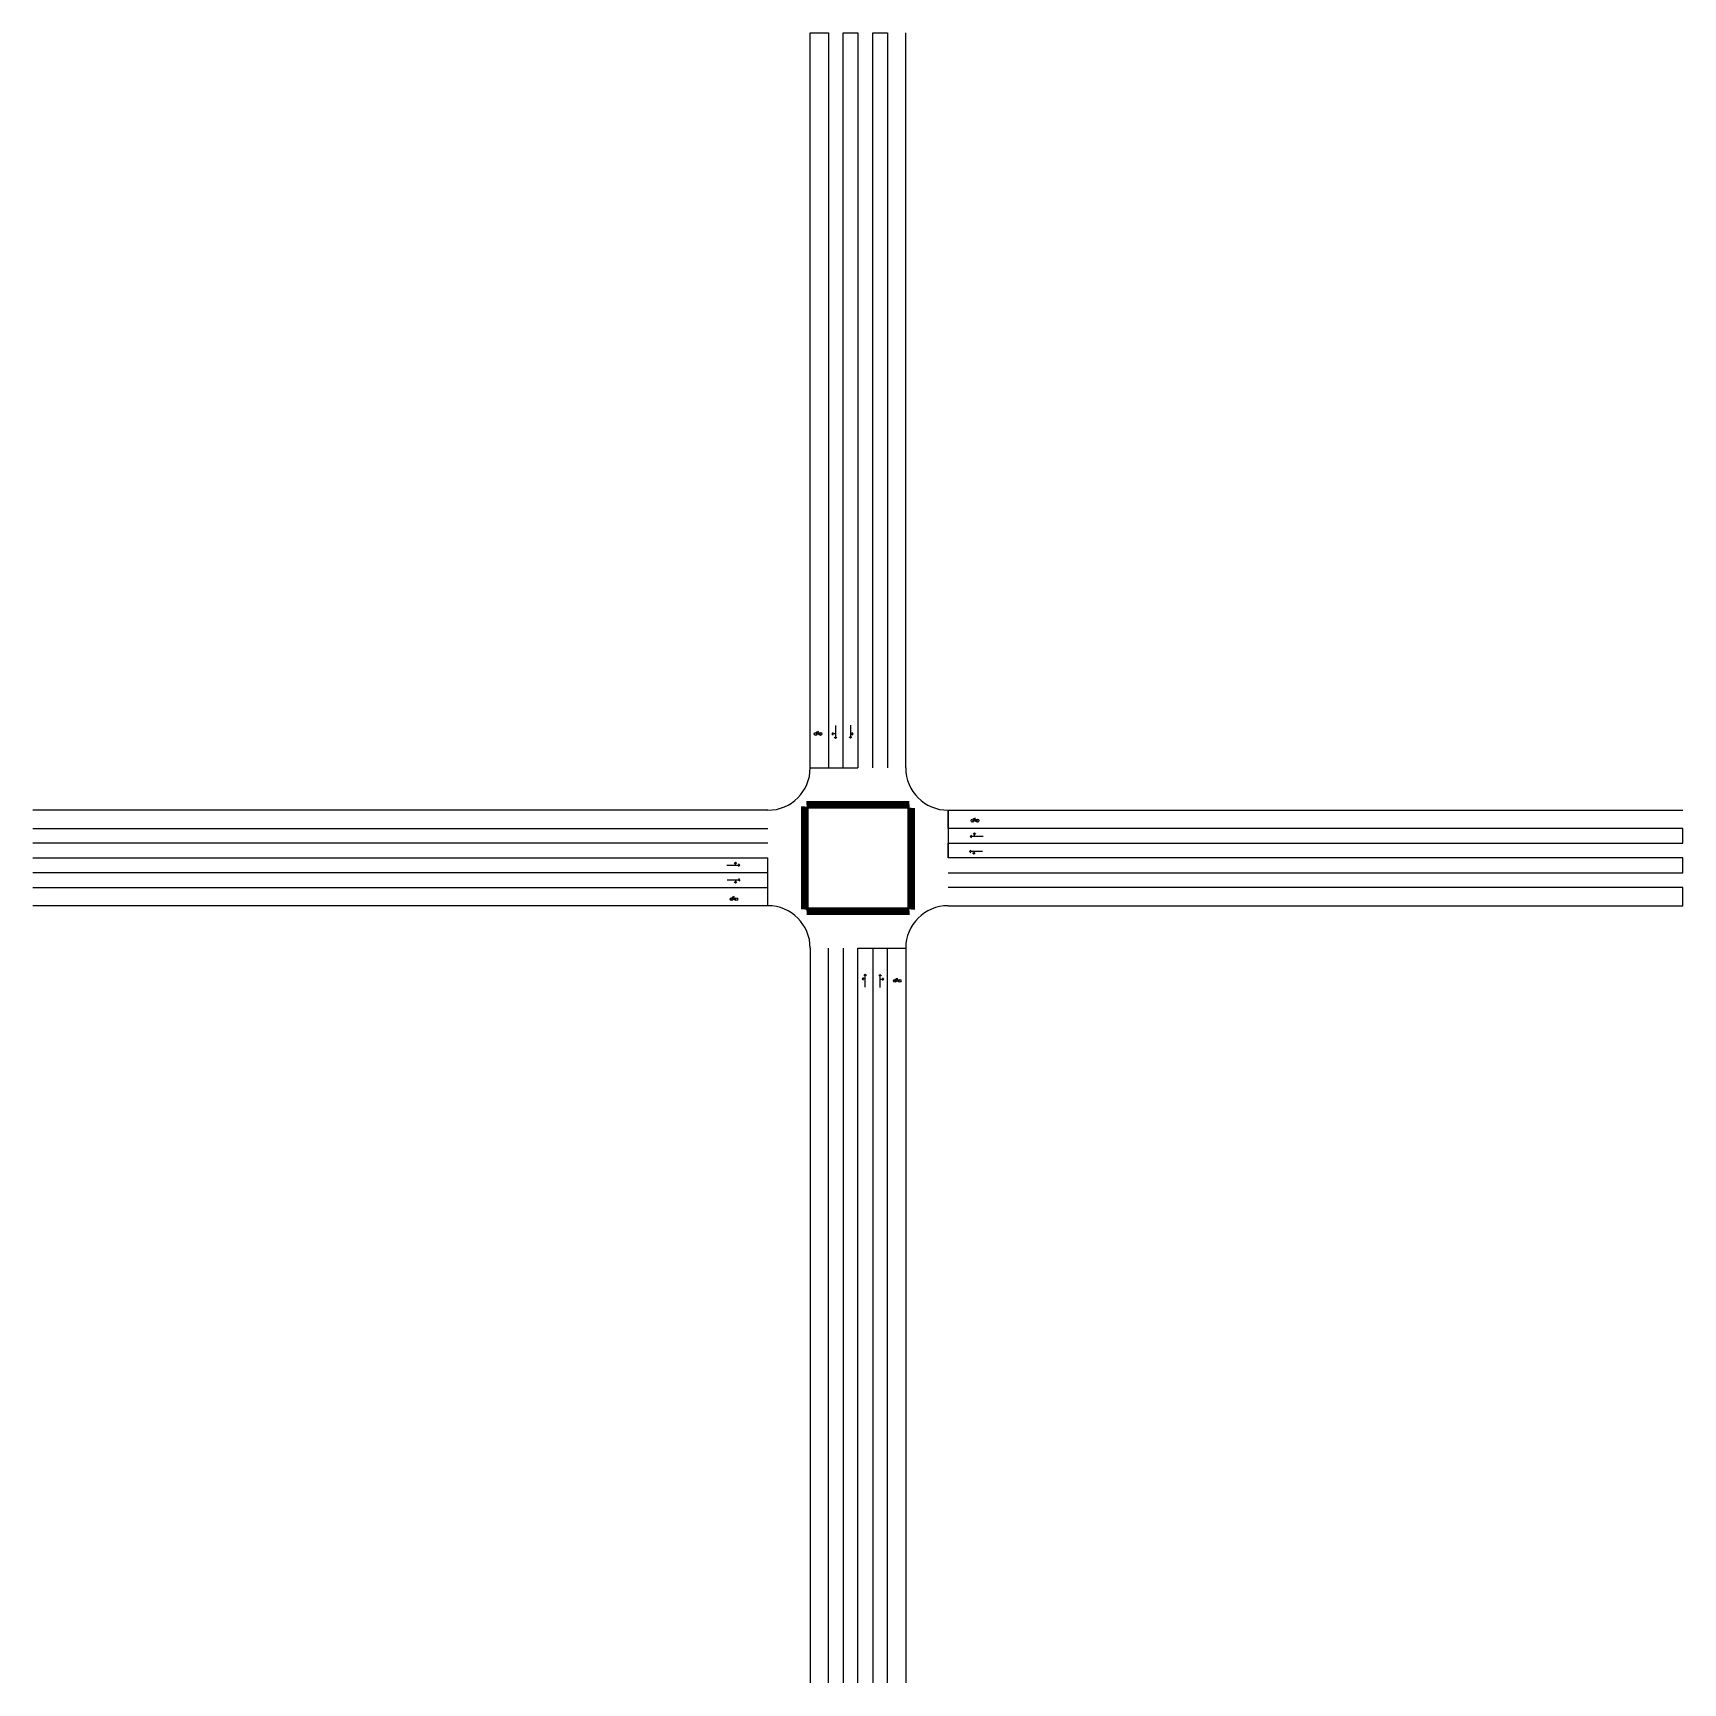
# Model space of a CAD drawing. Header units: millimetres. Extents: x 3152 to 6654, y 1693 to 3778.
# Drawn here: x 3151.9 to 3600.9, y 1693.4 to 2142.4 of the extents above.
import ezdxf

# ---------------------------------------------------------------- set-up
doc = ezdxf.new("R2010")
doc.units = ezdxf.units.MM

msp = doc.modelspace()

# ---------------------------------------------------------------- linework, layer by layer
for p, q in [((3363.38, 1942.43), (3363.38, 2142.43)), ((3363.38, 2142.43), (3368.38, 2142.43)), ((3368.38, 2142.43), (3368.38, 1942.43)), ((3372.38, 1942.43), (3372.38, 2142.43)), ((3372.38, 2142.43), (3376.38, 2142.43)), ((3376.38, 2142.43), (3376.38, 1942.43)), ((3380.38, 1942.43), (3380.38, 2142.43)), ((3380.38, 2142.43), (3384.38, 2142.43)), ((3384.38, 2142.43), (3384.38, 1942.43)), ((3389.38, 1942.43), (3389.38, 2142.43)), ((3370.24, 1954), (3370.24, 1950.48)), ((3370.24, 1954), (3370.24, 1951.7)), ((3374.32, 1954.03), (3374.32, 1950.53)), ((3374.32, 1954.03), (3374.32, 1951.71)), ((3364.87, 1951.7), (3365.27, 1952.3)), ((3364.87, 1951.7), (3366.17, 1951.7)), ((3365.27, 1952.3), (3365.71, 1952.47)), ((3365.27, 1952.3), (3366.17, 1951.7)), ((3369.28, 1951.7), (3369.63, 1952.05)), ((3370.24, 1951.7), (3369.28, 1951.7)), ((3369.28, 1951.7), (3369.63, 1951.35)), ((3370.24, 1950.48), (3369.88, 1950.84)), ((3370.24, 1950.48), (3370.59, 1950.84)), ((3374.32, 1950.53), (3373.96, 1950.88)), ((3374.32, 1951.71), (3375.06, 1951.71)), ((3374.32, 1950.53), (3374.67, 1950.88)), ((3375.06, 1951.71), (3374.71, 1952.07)), ((3375.06, 1951.71), (3374.71, 1951.36)), ((3363.38, 1942.43), (3376.38, 1942.43)), ((3351.88, 1930.93), (3151.88, 1930.93)), ((3400.88, 1930.93), (3400.88, 1917.93)), ((3400.88, 1925.93), (3400.88, 1930.93)), ((3400.88, 1930.93), (3600.88, 1930.93)), ((3407.56, 1928.09), (3407.96, 1928.69)), ((3407.56, 1928.09), (3408.86, 1928.09)), ((3407.96, 1928.69), (3408.4, 1928.86)), ((3407.96, 1928.69), (3408.86, 1928.09)), ((3151.88, 1925.93), (3351.88, 1925.93)), ((3351.88, 1921.93), (3151.88, 1921.93)), ((3600.88, 1925.93), (3400.88, 1925.93)), ((3400.88, 1917.93), (3400.88, 1921.93)), ((3400.88, 1921.93), (3600.88, 1921.93)), ((3406.88, 1923.82), (3407.24, 1924.17)), ((3410.4, 1923.82), (3406.88, 1923.82)), ((3406.88, 1923.82), (3407.24, 1923.46)), ((3408.1, 1924.77), (3407.75, 1924.42)), ((3408.1, 1923.82), (3408.1, 1924.77)), ((3408.1, 1924.77), (3408.45, 1924.42)), ((3410.4, 1923.82), (3408.1, 1923.82)), ((3600.88, 1921.93), (3600.88, 1925.93)), ((3151.88, 1917.93), (3351.88, 1917.93)), ((3351.88, 1904.93), (3351.88, 1917.93)), ((3600.88, 1917.93), (3400.88, 1917.93)), ((3406.75, 1919.73), (3407.11, 1920.08)), ((3410.25, 1919.73), (3406.75, 1919.73)), ((3406.75, 1919.73), (3407.11, 1919.37)), ((3407.93, 1918.98), (3407.58, 1919.33)), ((3410.25, 1919.73), (3407.93, 1919.73)), ((3407.93, 1919.73), (3407.93, 1918.98)), ((3407.93, 1918.98), (3408.29, 1919.33)), ((3600.88, 1913.93), (3600.88, 1917.93)), ((3351.88, 1913.93), (3151.88, 1913.93)), ((3340.7, 1916.01), (3344.2, 1916.01)), ((3340.7, 1916.01), (3343.02, 1916.01)), ((3343.02, 1916.76), (3342.66, 1916.4)), ((3343.02, 1916.01), (3343.02, 1916.76)), ((3343.02, 1916.76), (3343.37, 1916.4)), ((3344.2, 1916.01), (3343.85, 1916.36)), ((3344.2, 1916.01), (3343.85, 1915.65)), ((3400.88, 1913.93), (3600.88, 1913.93)), ((3151.88, 1909.93), (3351.88, 1909.93)), ((3340.75, 1912), (3344.26, 1912)), ((3340.75, 1912), (3343.05, 1912)), ((3343.05, 1911.05), (3342.69, 1911.4)), ((3343.05, 1912), (3343.05, 1911.05)), ((3343.05, 1911.05), (3343.4, 1911.4)), ((3344.26, 1912), (3343.91, 1912.36)), ((3344.26, 1912), (3343.91, 1911.65)), ((3600.88, 1909.93), (3400.88, 1909.93)), ((3600.88, 1904.93), (3600.88, 1909.93)), ((3351.88, 1904.93), (3151.88, 1904.93)), ((3341.96, 1906.73), (3342.36, 1907.33)), ((3341.96, 1906.73), (3343.26, 1906.73)), ((3342.36, 1907.33), (3342.8, 1907.51)), ((3342.36, 1907.33), (3343.26, 1906.73)), ((3400.88, 1904.93), (3600.88, 1904.93)), ((3363.38, 1893.43), (3363.38, 1693.43)), ((3368.38, 1693.43), (3368.38, 1893.43)), ((3372.38, 1893.43), (3372.38, 1693.43)), ((3376.38, 1693.43), (3376.38, 1893.43)), ((3376.38, 1893.43), (3389.38, 1893.43)), ((3380.38, 1893.43), (3380.38, 1693.43)), ((3384.38, 1693.43), (3384.38, 1893.43)), ((3389.38, 1893.43), (3389.38, 1693.43)), ((3378.31, 1886.28), (3377.96, 1885.92)), ((3378.31, 1882.78), (3378.31, 1886.28)), ((3378.31, 1886.28), (3378.67, 1885.92)), ((3382.45, 1886.18), (3382.09, 1885.84)), ((3382.4, 1882.67), (3382.45, 1886.18)), ((3382.45, 1886.18), (3382.79, 1885.83)), ((3377.56, 1885.09), (3377.92, 1885.45)), ((3378.31, 1885.09), (3377.56, 1885.09)), ((3377.56, 1885.09), (3377.92, 1884.74)), ((3378.31, 1882.78), (3378.31, 1885.09)), ((3382.4, 1882.67), (3382.43, 1884.97)), ((3382.43, 1884.97), (3383.39, 1884.96)), ((3383.39, 1884.96), (3383.03, 1884.61)), ((3383.39, 1884.96), (3383.04, 1885.31)), ((3386.4, 1884.5), (3386.8, 1885.1)), ((3386.4, 1884.5), (3387.7, 1884.5)), ((3386.8, 1885.1), (3387.24, 1885.27)), ((3386.8, 1885.1), (3387.7, 1884.5))]:
    msp.add_line(p, q)
at = {"lineweight": 211}
for p, q in [((3361.88, 1931.43), (3360.88, 1931.43)), ((3361.38, 1930.93), (3360.88, 1930.93)), ((3361.88, 1930.93), (3361.38, 1930.93)), ((3361.88, 1931.43), (3362.88, 1931.43)), ((3361.88, 1930.93), (3362.38, 1930.93)), ((3362.38, 1930.93), (3362.88, 1930.93)), ((3362.88, 1932.93), (3362.88, 1933.43)), ((3362.88, 1932.43), (3362.88, 1932.93)), ((3362.88, 1932.43), (3362.88, 1931.93)), ((3362.88, 1931.93), (3362.88, 1931.43)), ((3363.38, 1932.93), (3363.38, 1933.43)), ((3363.38, 1932.43), (3363.38, 1932.93)), ((3363.38, 1932.43), (3363.38, 1931.93)), ((3363.38, 1931.93), (3363.38, 1931.43)), ((3363.88, 1932.93), (3363.88, 1933.43)), ((3363.88, 1932.43), (3363.88, 1932.93)), ((3363.88, 1932.43), (3363.88, 1931.93)), ((3363.88, 1931.93), (3363.88, 1931.43)), ((3364.38, 1932.93), (3364.38, 1933.43)), ((3364.38, 1932.43), (3364.38, 1932.93)), ((3364.38, 1932.43), (3364.38, 1931.93)), ((3364.38, 1931.93), (3364.38, 1931.43)), ((3364.88, 1932.93), (3364.88, 1933.43)), ((3364.88, 1932.43), (3364.88, 1932.93)), ((3364.88, 1932.43), (3364.88, 1931.93)), ((3364.88, 1931.93), (3364.88, 1931.43)), ((3365.38, 1932.93), (3365.38, 1933.43)), ((3365.38, 1932.43), (3365.38, 1932.93)), ((3365.38, 1932.43), (3365.38, 1931.93)), ((3365.38, 1931.93), (3365.38, 1931.43)), ((3365.88, 1932.93), (3365.88, 1933.43)), ((3365.88, 1932.43), (3365.88, 1932.93)), ((3365.88, 1932.43), (3365.88, 1931.93)), ((3365.88, 1931.93), (3365.88, 1931.43)), ((3366.38, 1932.93), (3366.38, 1933.43)), ((3366.38, 1932.43), (3366.38, 1932.93)), ((3366.38, 1932.43), (3366.38, 1931.93)), ((3366.38, 1931.93), (3366.38, 1931.43)), ((3366.88, 1932.93), (3366.88, 1933.43)), ((3366.88, 1932.43), (3366.88, 1932.93)), ((3366.88, 1932.43), (3366.88, 1931.93)), ((3366.88, 1931.93), (3366.88, 1931.43)), ((3367.38, 1932.93), (3367.38, 1933.43)), ((3367.38, 1932.43), (3367.38, 1932.93)), ((3367.38, 1932.43), (3367.38, 1931.93)), ((3367.38, 1931.93), (3367.38, 1931.43)), ((3367.88, 1932.93), (3367.88, 1933.43)), ((3367.88, 1932.43), (3367.88, 1932.93)), ((3367.88, 1932.43), (3367.88, 1931.93)), ((3367.88, 1931.93), (3367.88, 1931.43)), ((3368.38, 1932.93), (3368.38, 1933.43)), ((3368.38, 1932.43), (3368.38, 1932.93)), ((3368.38, 1932.43), (3368.38, 1931.93)), ((3368.38, 1931.93), (3368.38, 1931.43)), ((3368.88, 1932.93), (3368.88, 1933.43)), ((3368.88, 1932.43), (3368.88, 1932.93)), ((3368.88, 1932.43), (3368.88, 1931.93)), ((3368.88, 1931.93), (3368.88, 1931.43)), ((3369.38, 1932.93), (3369.38, 1933.43)), ((3369.38, 1932.43), (3369.38, 1932.93)), ((3369.38, 1932.43), (3369.38, 1931.93)), ((3369.38, 1931.93), (3369.38, 1931.43)), ((3369.88, 1932.93), (3369.88, 1933.43)), ((3369.88, 1932.43), (3369.88, 1932.93)), ((3369.88, 1932.43), (3369.88, 1931.93)), ((3369.88, 1931.93), (3369.88, 1931.43)), ((3370.38, 1932.93), (3370.38, 1933.43)), ((3370.38, 1932.43), (3370.38, 1932.93)), ((3370.38, 1932.43), (3370.38, 1931.93)), ((3370.38, 1931.93), (3370.38, 1931.43)), ((3370.88, 1932.93), (3370.88, 1933.43)), ((3370.88, 1932.43), (3370.88, 1932.93)), ((3370.88, 1932.43), (3370.88, 1931.93)), ((3370.88, 1931.93), (3370.88, 1931.43)), ((3371.38, 1932.93), (3371.38, 1933.43)), ((3371.38, 1932.43), (3371.38, 1932.93)), ((3371.38, 1932.43), (3371.38, 1931.93)), ((3371.38, 1931.93), (3371.38, 1931.43)), ((3371.88, 1932.93), (3371.88, 1933.43)), ((3371.88, 1932.43), (3371.88, 1932.93)), ((3371.88, 1932.43), (3371.88, 1931.93)), ((3371.88, 1931.93), (3371.88, 1931.43)), ((3372.38, 1932.93), (3372.38, 1933.43)), ((3372.38, 1932.43), (3372.38, 1932.93)), ((3372.38, 1932.43), (3372.38, 1931.93)), ((3372.38, 1931.93), (3372.38, 1931.43)), ((3372.88, 1932.93), (3372.88, 1933.43)), ((3372.88, 1932.43), (3372.88, 1932.93)), ((3372.88, 1932.43), (3372.88, 1931.93)), ((3372.88, 1931.93), (3372.88, 1931.43)), ((3373.38, 1932.93), (3373.38, 1933.43)), ((3373.38, 1932.43), (3373.38, 1932.93)), ((3373.38, 1932.43), (3373.38, 1931.93)), ((3373.38, 1931.93), (3373.38, 1931.43)), ((3373.88, 1932.93), (3373.88, 1933.43)), ((3373.88, 1932.43), (3373.88, 1932.93)), ((3373.88, 1932.43), (3373.88, 1931.93)), ((3373.88, 1931.93), (3373.88, 1931.43)), ((3374.38, 1932.93), (3374.38, 1933.43)), ((3374.38, 1932.43), (3374.38, 1932.93)), ((3374.38, 1932.43), (3374.38, 1931.93)), ((3374.38, 1931.93), (3374.38, 1931.43)), ((3374.88, 1932.93), (3374.88, 1933.43)), ((3374.88, 1932.43), (3374.88, 1932.93)), ((3374.88, 1932.43), (3374.88, 1931.93)), ((3374.88, 1931.93), (3374.88, 1931.43)), ((3375.38, 1932.93), (3375.38, 1933.43)), ((3375.38, 1932.43), (3375.38, 1932.93)), ((3375.38, 1932.43), (3375.38, 1931.93)), ((3375.38, 1931.93), (3375.38, 1931.43)), ((3375.88, 1932.93), (3375.88, 1933.43)), ((3375.88, 1932.43), (3375.88, 1932.93)), ((3375.88, 1932.43), (3375.88, 1931.93)), ((3375.88, 1931.93), (3375.88, 1931.43)), ((3376.38, 1932.93), (3376.38, 1933.43)), ((3376.38, 1932.43), (3376.38, 1932.93)), ((3376.38, 1932.43), (3376.38, 1931.93)), ((3376.38, 1931.93), (3376.38, 1931.43)), ((3376.88, 1932.93), (3376.88, 1933.43)), ((3376.88, 1932.43), (3376.88, 1932.93)), ((3376.88, 1932.43), (3376.88, 1931.93)), ((3376.88, 1931.93), (3376.88, 1931.43)), ((3377.38, 1932.93), (3377.38, 1933.43)), ((3377.38, 1932.43), (3377.38, 1932.93)), ((3377.38, 1932.43), (3377.38, 1931.93)), ((3377.38, 1931.93), (3377.38, 1931.43)), ((3377.88, 1932.93), (3377.88, 1933.43)), ((3377.88, 1932.43), (3377.88, 1932.93)), ((3377.88, 1932.43), (3377.88, 1931.93)), ((3377.88, 1931.93), (3377.88, 1931.43)), ((3378.38, 1932.93), (3378.38, 1933.43)), ((3378.38, 1932.43), (3378.38, 1932.93)), ((3378.38, 1932.43), (3378.38, 1931.93)), ((3378.38, 1931.93), (3378.38, 1931.43)), ((3378.88, 1932.93), (3378.88, 1933.43)), ((3378.88, 1932.43), (3378.88, 1932.93)), ((3378.88, 1932.43), (3378.88, 1931.93)), ((3378.88, 1931.93), (3378.88, 1931.43)), ((3379.38, 1932.93), (3379.38, 1933.43)), ((3379.38, 1932.43), (3379.38, 1932.93)), ((3379.38, 1932.43), (3379.38, 1931.93)), ((3379.38, 1931.93), (3379.38, 1931.43)), ((3379.88, 1932.93), (3379.88, 1933.43)), ((3379.88, 1932.43), (3379.88, 1932.93)), ((3379.88, 1932.43), (3379.88, 1931.93)), ((3379.88, 1931.93), (3379.88, 1931.43)), ((3380.38, 1932.93), (3380.38, 1933.43)), ((3380.38, 1932.43), (3380.38, 1932.93)), ((3380.38, 1932.43), (3380.38, 1931.93)), ((3380.38, 1931.93), (3380.38, 1931.43)), ((3380.88, 1932.93), (3380.88, 1933.43)), ((3380.88, 1932.43), (3380.88, 1932.93)), ((3380.88, 1932.43), (3380.88, 1931.93)), ((3380.88, 1931.93), (3380.88, 1931.43)), ((3381.38, 1932.43), (3381.38, 1933.43)), ((3381.38, 1932.43), (3381.38, 1931.43)), ((3381.88, 1932.93), (3381.88, 1933.43)), ((3381.88, 1932.43), (3381.88, 1932.93)), ((3381.88, 1932.43), (3381.88, 1931.93)), ((3381.88, 1931.93), (3381.88, 1931.43)), ((3382.38, 1932.93), (3382.38, 1933.43)), ((3382.38, 1932.43), (3382.38, 1932.93)), ((3382.38, 1932.43), (3382.38, 1931.93)), ((3382.38, 1931.93), (3382.38, 1931.43)), ((3382.88, 1932.93), (3382.88, 1933.43)), ((3382.88, 1932.43), (3382.88, 1932.93)), ((3382.88, 1932.43), (3382.88, 1931.93)), ((3382.88, 1931.93), (3382.88, 1931.43)), ((3383.38, 1932.93), (3383.38, 1933.43)), ((3383.38, 1932.43), (3383.38, 1932.93)), ((3383.38, 1932.43), (3383.38, 1931.93)), ((3383.38, 1931.93), (3383.38, 1931.43)), ((3383.88, 1932.93), (3383.88, 1933.43)), ((3383.88, 1932.43), (3383.88, 1932.93)), ((3383.88, 1932.43), (3383.88, 1931.93)), ((3383.88, 1931.93), (3383.88, 1931.43)), ((3384.38, 1932.93), (3384.38, 1933.43)), ((3384.38, 1932.43), (3384.38, 1932.93)), ((3384.38, 1932.43), (3384.38, 1931.93)), ((3384.38, 1931.93), (3384.38, 1931.43)), ((3384.88, 1932.93), (3384.88, 1933.43)), ((3384.88, 1932.43), (3384.88, 1932.93)), ((3384.88, 1932.43), (3384.88, 1931.93)), ((3384.88, 1931.93), (3384.88, 1931.43)), ((3385.38, 1932.93), (3385.38, 1933.43)), ((3385.38, 1932.43), (3385.38, 1932.93)), ((3385.38, 1932.43), (3385.38, 1931.93)), ((3385.38, 1931.93), (3385.38, 1931.43)), ((3385.88, 1932.93), (3385.88, 1933.43)), ((3385.88, 1932.43), (3385.88, 1932.93)), ((3385.88, 1932.43), (3385.88, 1931.93)), ((3385.88, 1931.93), (3385.88, 1931.43)), ((3386.38, 1932.93), (3386.38, 1933.43)), ((3386.38, 1932.43), (3386.38, 1932.93)), ((3386.38, 1932.43), (3386.38, 1931.93)), ((3386.38, 1931.93), (3386.38, 1931.43)), ((3386.88, 1932.93), (3386.88, 1933.43)), ((3386.88, 1932.43), (3386.88, 1932.93)), ((3386.88, 1932.43), (3386.88, 1931.93)), ((3386.88, 1931.93), (3386.88, 1931.43)), ((3387.38, 1932.93), (3387.38, 1933.43)), ((3387.38, 1932.43), (3387.38, 1932.93)), ((3387.38, 1932.43), (3387.38, 1931.93)), ((3387.38, 1931.93), (3387.38, 1931.43)), ((3387.88, 1932.93), (3387.88, 1933.43)), ((3387.88, 1932.43), (3387.88, 1932.93)), ((3387.88, 1932.43), (3387.88, 1931.93)), ((3387.88, 1931.93), (3387.88, 1931.43)), ((3388.38, 1932.93), (3388.38, 1933.43)), ((3388.38, 1932.43), (3388.38, 1932.93)), ((3388.38, 1932.43), (3388.38, 1931.93)), ((3388.38, 1931.93), (3388.38, 1931.43)), ((3388.88, 1932.93), (3388.88, 1933.43)), ((3388.88, 1932.43), (3388.88, 1932.93)), ((3388.88, 1932.43), (3388.88, 1931.93)), ((3388.88, 1931.93), (3388.88, 1931.43)), ((3389.38, 1932.93), (3389.38, 1933.43)), ((3389.38, 1932.43), (3389.38, 1932.93)), ((3389.38, 1932.43), (3389.38, 1931.93)), ((3389.38, 1931.93), (3389.38, 1931.43)), ((3389.88, 1932.93), (3389.88, 1933.43)), ((3389.88, 1932.43), (3389.88, 1932.93)), ((3389.88, 1932.43), (3389.88, 1931.93)), ((3389.88, 1931.93), (3389.88, 1931.43)), ((3390.38, 1931.03), (3389.88, 1931.03)), ((3390.88, 1931.03), (3390.38, 1931.03)), ((3390.88, 1931.03), (3391.38, 1931.03)), ((3391.38, 1931.03), (3391.88, 1931.03)), ((3361.38, 1930.43), (3360.88, 1930.43)), ((3361.38, 1929.93), (3360.88, 1929.93)), ((3361.38, 1929.43), (3360.88, 1929.43)), ((3361.38, 1928.93), (3360.88, 1928.93)), ((3361.38, 1928.43), (3360.88, 1928.43)), ((3361.38, 1927.93), (3360.88, 1927.93)), ((3361.38, 1927.43), (3360.88, 1927.43)), ((3361.38, 1926.93), (3360.88, 1926.93)), ((3361.38, 1926.43), (3360.88, 1926.43)), ((3361.88, 1930.43), (3361.38, 1930.43)), ((3361.88, 1929.93), (3361.38, 1929.93)), ((3361.88, 1929.43), (3361.38, 1929.43)), ((3361.88, 1928.93), (3361.38, 1928.93)), ((3361.88, 1928.43), (3361.38, 1928.43)), ((3361.88, 1927.93), (3361.38, 1927.93)), ((3361.88, 1927.43), (3361.38, 1927.43)), ((3361.88, 1926.93), (3361.38, 1926.93)), ((3361.88, 1926.43), (3361.38, 1926.43)), ((3361.88, 1930.43), (3362.38, 1930.43)), ((3361.88, 1929.93), (3362.38, 1929.93)), ((3361.88, 1929.43), (3362.38, 1929.43)), ((3361.88, 1928.93), (3362.38, 1928.93)), ((3361.88, 1928.43), (3362.38, 1928.43)), ((3361.88, 1927.93), (3362.38, 1927.93)), ((3361.88, 1927.43), (3362.38, 1927.43)), ((3361.88, 1926.93), (3362.38, 1926.93)), ((3361.88, 1926.43), (3362.38, 1926.43)), ((3362.38, 1930.43), (3362.88, 1930.43)), ((3362.38, 1929.93), (3362.88, 1929.93)), ((3362.38, 1929.43), (3362.88, 1929.43)), ((3362.38, 1928.93), (3362.88, 1928.93)), ((3362.38, 1928.43), (3362.88, 1928.43)), ((3362.38, 1927.93), (3362.88, 1927.93)), ((3362.38, 1927.43), (3362.88, 1927.43)), ((3362.38, 1926.93), (3362.88, 1926.93)), ((3362.38, 1926.43), (3362.88, 1926.43)), ((3390.38, 1930.43), (3389.88, 1930.43)), ((3390.38, 1929.93), (3389.88, 1929.93)), ((3390.38, 1929.43), (3389.88, 1929.43)), ((3390.38, 1928.93), (3389.88, 1928.93)), ((3390.38, 1928.43), (3389.88, 1928.43)), ((3390.38, 1927.93), (3389.88, 1927.93)), ((3390.38, 1927.43), (3389.88, 1927.43)), ((3390.38, 1926.93), (3389.88, 1926.93)), ((3390.38, 1926.43), (3389.88, 1926.43)), ((3390.88, 1930.43), (3390.38, 1930.43)), ((3390.88, 1929.93), (3390.38, 1929.93)), ((3390.88, 1929.43), (3390.38, 1929.43)), ((3390.88, 1928.93), (3390.38, 1928.93)), ((3390.88, 1928.43), (3390.38, 1928.43)), ((3390.88, 1927.93), (3390.38, 1927.93)), ((3390.88, 1927.43), (3390.38, 1927.43)), ((3390.88, 1926.93), (3390.38, 1926.93)), ((3390.88, 1926.43), (3390.38, 1926.43)), ((3390.88, 1930.43), (3391.38, 1930.43)), ((3390.88, 1929.93), (3391.38, 1929.93)), ((3390.88, 1929.43), (3391.38, 1929.43)), ((3390.88, 1928.93), (3391.38, 1928.93)), ((3390.88, 1928.43), (3391.38, 1928.43)), ((3390.88, 1927.93), (3391.38, 1927.93)), ((3390.88, 1927.43), (3391.38, 1927.43)), ((3390.88, 1926.93), (3391.38, 1926.93)), ((3390.88, 1926.43), (3391.38, 1926.43)), ((3391.38, 1930.43), (3391.88, 1930.43)), ((3391.38, 1929.93), (3391.88, 1929.93)), ((3391.38, 1929.43), (3391.88, 1929.43)), ((3391.38, 1928.93), (3391.88, 1928.93)), ((3391.38, 1928.43), (3391.88, 1928.43)), ((3391.38, 1927.93), (3391.88, 1927.93)), ((3391.38, 1927.43), (3391.88, 1927.43)), ((3391.38, 1926.93), (3391.88, 1926.93)), ((3391.38, 1926.43), (3391.88, 1926.43)), ((3361.38, 1925.93), (3360.88, 1925.93)), ((3361.38, 1925.43), (3360.88, 1925.43)), ((3361.38, 1924.93), (3360.88, 1924.93)), ((3361.38, 1924.43), (3360.88, 1924.43)), ((3361.38, 1923.93), (3360.88, 1923.93)), ((3361.38, 1923.43), (3360.88, 1923.43)), ((3361.38, 1922.93), (3360.88, 1922.93)), ((3361.38, 1922.43), (3360.88, 1922.43)), ((3361.38, 1921.93), (3360.88, 1921.93)), ((3361.88, 1925.93), (3361.38, 1925.93)), ((3361.88, 1925.43), (3361.38, 1925.43)), ((3361.88, 1924.93), (3361.38, 1924.93)), ((3361.88, 1924.43), (3361.38, 1924.43)), ((3361.88, 1923.93), (3361.38, 1923.93)), ((3361.88, 1923.43), (3361.38, 1923.43)), ((3361.88, 1922.93), (3361.38, 1922.93)), ((3361.88, 1922.43), (3361.38, 1922.43)), ((3361.88, 1921.93), (3361.38, 1921.93)), ((3361.88, 1925.93), (3362.38, 1925.93)), ((3361.88, 1925.43), (3362.38, 1925.43)), ((3361.88, 1924.93), (3362.38, 1924.93)), ((3361.88, 1924.43), (3362.38, 1924.43)), ((3361.88, 1923.93), (3362.38, 1923.93)), ((3361.88, 1923.43), (3362.38, 1923.43)), ((3361.88, 1922.93), (3362.38, 1922.93)), ((3361.88, 1922.43), (3362.38, 1922.43)), ((3361.88, 1921.93), (3362.38, 1921.93)), ((3362.38, 1925.93), (3362.88, 1925.93)), ((3362.38, 1925.43), (3362.88, 1925.43)), ((3362.38, 1924.93), (3362.88, 1924.93)), ((3362.38, 1924.43), (3362.88, 1924.43)), ((3362.38, 1923.93), (3362.88, 1923.93)), ((3362.38, 1923.43), (3362.88, 1923.43)), ((3362.38, 1922.93), (3362.88, 1922.93)), ((3362.38, 1922.43), (3362.88, 1922.43)), ((3362.38, 1921.93), (3362.88, 1921.93)), ((3390.38, 1925.93), (3389.88, 1925.93)), ((3390.38, 1925.43), (3389.88, 1925.43)), ((3390.38, 1924.93), (3389.88, 1924.93)), ((3390.38, 1924.43), (3389.88, 1924.43)), ((3390.38, 1923.93), (3389.88, 1923.93)), ((3390.38, 1923.43), (3389.88, 1923.43)), ((3390.38, 1922.93), (3389.88, 1922.93)), ((3390.38, 1922.43), (3389.88, 1922.43)), ((3390.88, 1921.93), (3389.88, 1921.93)), ((3390.88, 1925.93), (3390.38, 1925.93)), ((3390.88, 1925.43), (3390.38, 1925.43)), ((3390.88, 1924.93), (3390.38, 1924.93)), ((3390.88, 1924.43), (3390.38, 1924.43)), ((3390.88, 1923.93), (3390.38, 1923.93)), ((3390.88, 1923.43), (3390.38, 1923.43)), ((3390.88, 1922.93), (3390.38, 1922.93)), ((3390.88, 1922.43), (3390.38, 1922.43)), ((3390.88, 1925.93), (3391.38, 1925.93)), ((3390.88, 1925.43), (3391.38, 1925.43)), ((3390.88, 1924.93), (3391.38, 1924.93)), ((3390.88, 1924.43), (3391.38, 1924.43)), ((3390.88, 1923.93), (3391.38, 1923.93)), ((3390.88, 1923.43), (3391.38, 1923.43)), ((3390.88, 1922.93), (3391.38, 1922.93)), ((3390.88, 1922.43), (3391.38, 1922.43)), ((3390.88, 1921.93), (3391.88, 1921.93)), ((3391.38, 1925.93), (3391.88, 1925.93)), ((3391.38, 1925.43), (3391.88, 1925.43)), ((3391.38, 1924.93), (3391.88, 1924.93)), ((3391.38, 1924.43), (3391.88, 1924.43)), ((3391.38, 1923.93), (3391.88, 1923.93)), ((3391.38, 1923.43), (3391.88, 1923.43)), ((3391.38, 1922.93), (3391.88, 1922.93)), ((3391.38, 1922.43), (3391.88, 1922.43)), ((3361.38, 1921.43), (3360.88, 1921.43)), ((3361.38, 1920.93), (3360.88, 1920.93)), ((3361.38, 1920.43), (3360.88, 1920.43)), ((3361.38, 1919.93), (3360.88, 1919.93)), ((3361.38, 1919.43), (3360.88, 1919.43)), ((3361.38, 1918.93), (3360.88, 1918.93)), ((3361.38, 1918.43), (3360.88, 1918.43)), ((3361.38, 1917.93), (3360.88, 1917.93)), ((3361.38, 1917.43), (3360.88, 1917.43)), ((3361.88, 1921.43), (3361.38, 1921.43)), ((3361.88, 1920.93), (3361.38, 1920.93)), ((3361.88, 1920.43), (3361.38, 1920.43)), ((3361.88, 1919.93), (3361.38, 1919.93)), ((3361.88, 1919.43), (3361.38, 1919.43)), ((3361.88, 1918.93), (3361.38, 1918.93)), ((3361.88, 1918.43), (3361.38, 1918.43)), ((3361.88, 1917.93), (3361.38, 1917.93)), ((3361.88, 1917.43), (3361.38, 1917.43)), ((3361.88, 1921.43), (3362.38, 1921.43)), ((3361.88, 1920.93), (3362.38, 1920.93)), ((3361.88, 1920.43), (3362.38, 1920.43)), ((3361.88, 1919.93), (3362.38, 1919.93)), ((3361.88, 1919.43), (3362.38, 1919.43)), ((3361.88, 1918.93), (3362.38, 1918.93)), ((3361.88, 1918.43), (3362.38, 1918.43)), ((3361.88, 1917.93), (3362.38, 1917.93)), ((3361.88, 1917.43), (3362.38, 1917.43)), ((3362.38, 1921.43), (3362.88, 1921.43)), ((3362.38, 1920.93), (3362.88, 1920.93)), ((3362.38, 1920.43), (3362.88, 1920.43)), ((3362.38, 1919.93), (3362.88, 1919.93)), ((3362.38, 1919.43), (3362.88, 1919.43)), ((3362.38, 1918.93), (3362.88, 1918.93)), ((3362.38, 1918.43), (3362.88, 1918.43)), ((3362.38, 1917.93), (3362.88, 1917.93)), ((3362.38, 1917.43), (3362.88, 1917.43)), ((3390.38, 1921.43), (3389.88, 1921.43)), ((3390.38, 1920.93), (3389.88, 1920.93)), ((3390.38, 1920.43), (3389.88, 1920.43)), ((3390.38, 1919.93), (3389.88, 1919.93)), ((3390.38, 1919.43), (3389.88, 1919.43)), ((3390.38, 1918.93), (3389.88, 1918.93)), ((3390.38, 1918.43), (3389.88, 1918.43)), ((3390.38, 1917.93), (3389.88, 1917.93)), ((3390.38, 1917.43), (3389.88, 1917.43)), ((3390.88, 1921.43), (3390.38, 1921.43)), ((3390.88, 1920.93), (3390.38, 1920.93)), ((3390.88, 1920.43), (3390.38, 1920.43)), ((3390.88, 1919.93), (3390.38, 1919.93)), ((3390.88, 1919.43), (3390.38, 1919.43)), ((3390.88, 1918.93), (3390.38, 1918.93)), ((3390.88, 1918.43), (3390.38, 1918.43)), ((3390.88, 1917.93), (3390.38, 1917.93)), ((3390.88, 1917.43), (3390.38, 1917.43)), ((3390.88, 1921.43), (3391.38, 1921.43)), ((3390.88, 1920.93), (3391.38, 1920.93)), ((3390.88, 1920.43), (3391.38, 1920.43)), ((3390.88, 1919.93), (3391.38, 1919.93)), ((3390.88, 1919.43), (3391.38, 1919.43)), ((3390.88, 1918.93), (3391.38, 1918.93)), ((3390.88, 1918.43), (3391.38, 1918.43)), ((3390.88, 1917.93), (3391.38, 1917.93)), ((3390.88, 1917.43), (3391.38, 1917.43)), ((3391.38, 1921.43), (3391.88, 1921.43)), ((3391.38, 1920.93), (3391.88, 1920.93)), ((3391.38, 1920.43), (3391.88, 1920.43)), ((3391.38, 1919.93), (3391.88, 1919.93)), ((3391.38, 1919.43), (3391.88, 1919.43)), ((3391.38, 1918.93), (3391.88, 1918.93)), ((3391.38, 1918.43), (3391.88, 1918.43)), ((3391.38, 1917.93), (3391.88, 1917.93)), ((3391.38, 1917.43), (3391.88, 1917.43)), ((3361.38, 1916.93), (3360.88, 1916.93)), ((3361.38, 1916.43), (3360.88, 1916.43)), ((3361.38, 1915.93), (3360.88, 1915.93)), ((3361.38, 1915.43), (3360.88, 1915.43)), ((3361.38, 1914.93), (3360.88, 1914.93)), ((3361.38, 1914.43), (3360.88, 1914.43)), ((3361.38, 1913.93), (3360.88, 1913.93)), ((3361.38, 1913.43), (3360.88, 1913.43)), ((3361.38, 1912.93), (3360.88, 1912.93)), ((3361.88, 1916.93), (3361.38, 1916.93)), ((3361.88, 1916.43), (3361.38, 1916.43)), ((3361.88, 1915.93), (3361.38, 1915.93)), ((3361.88, 1915.43), (3361.38, 1915.43)), ((3361.88, 1914.93), (3361.38, 1914.93)), ((3361.88, 1914.43), (3361.38, 1914.43)), ((3361.88, 1913.93), (3361.38, 1913.93)), ((3361.88, 1913.43), (3361.38, 1913.43)), ((3361.88, 1912.93), (3361.38, 1912.93)), ((3361.88, 1916.93), (3362.38, 1916.93)), ((3361.88, 1916.43), (3362.38, 1916.43)), ((3361.88, 1915.93), (3362.38, 1915.93)), ((3361.88, 1915.43), (3362.38, 1915.43)), ((3361.88, 1914.93), (3362.38, 1914.93)), ((3361.88, 1914.43), (3362.38, 1914.43)), ((3361.88, 1913.93), (3362.38, 1913.93)), ((3361.88, 1913.43), (3362.38, 1913.43)), ((3361.88, 1912.93), (3362.38, 1912.93)), ((3362.38, 1916.93), (3362.88, 1916.93)), ((3362.38, 1916.43), (3362.88, 1916.43)), ((3362.38, 1915.93), (3362.88, 1915.93)), ((3362.38, 1915.43), (3362.88, 1915.43)), ((3362.38, 1914.93), (3362.88, 1914.93)), ((3362.38, 1914.43), (3362.88, 1914.43)), ((3362.38, 1913.93), (3362.88, 1913.93)), ((3362.38, 1913.43), (3362.88, 1913.43)), ((3362.38, 1912.93), (3362.88, 1912.93)), ((3390.38, 1916.93), (3389.88, 1916.93)), ((3390.38, 1916.43), (3389.88, 1916.43)), ((3390.38, 1915.93), (3389.88, 1915.93)), ((3390.38, 1915.43), (3389.88, 1915.43)), ((3390.38, 1914.93), (3389.88, 1914.93)), ((3390.38, 1914.43), (3389.88, 1914.43)), ((3390.38, 1913.93), (3389.88, 1913.93)), ((3390.38, 1913.43), (3389.88, 1913.43)), ((3390.38, 1912.93), (3389.88, 1912.93)), ((3390.88, 1916.93), (3390.38, 1916.93)), ((3390.88, 1916.43), (3390.38, 1916.43)), ((3390.88, 1915.93), (3390.38, 1915.93)), ((3390.88, 1915.43), (3390.38, 1915.43)), ((3390.88, 1914.93), (3390.38, 1914.93)), ((3390.88, 1914.43), (3390.38, 1914.43)), ((3390.88, 1913.93), (3390.38, 1913.93)), ((3390.88, 1913.43), (3390.38, 1913.43)), ((3390.88, 1912.93), (3390.38, 1912.93)), ((3390.88, 1916.93), (3391.38, 1916.93)), ((3390.88, 1916.43), (3391.38, 1916.43)), ((3390.88, 1915.93), (3391.38, 1915.93)), ((3390.88, 1915.43), (3391.38, 1915.43)), ((3390.88, 1914.93), (3391.38, 1914.93)), ((3390.88, 1914.43), (3391.38, 1914.43)), ((3390.88, 1913.93), (3391.38, 1913.93)), ((3390.88, 1913.43), (3391.38, 1913.43)), ((3390.88, 1912.93), (3391.38, 1912.93)), ((3391.38, 1916.93), (3391.88, 1916.93)), ((3391.38, 1916.43), (3391.88, 1916.43)), ((3391.38, 1915.93), (3391.88, 1915.93)), ((3391.38, 1915.43), (3391.88, 1915.43)), ((3391.38, 1914.93), (3391.88, 1914.93)), ((3391.38, 1914.43), (3391.88, 1914.43)), ((3391.38, 1913.93), (3391.88, 1913.93)), ((3391.38, 1913.43), (3391.88, 1913.43)), ((3391.38, 1912.93), (3391.88, 1912.93)), ((3361.88, 1912.43), (3360.88, 1912.43)), ((3361.38, 1911.93), (3360.88, 1911.93)), ((3361.38, 1911.43), (3360.88, 1911.43)), ((3361.38, 1910.93), (3360.88, 1910.93)), ((3361.38, 1910.43), (3360.88, 1910.43)), ((3361.38, 1909.93), (3360.88, 1909.93)), ((3361.38, 1909.43), (3360.88, 1909.43)), ((3361.38, 1908.93), (3360.88, 1908.93)), ((3361.38, 1908.43), (3360.88, 1908.43)), ((3361.88, 1911.93), (3361.38, 1911.93)), ((3361.88, 1911.43), (3361.38, 1911.43)), ((3361.88, 1910.93), (3361.38, 1910.93)), ((3361.88, 1910.43), (3361.38, 1910.43)), ((3361.88, 1909.93), (3361.38, 1909.93)), ((3361.88, 1909.43), (3361.38, 1909.43)), ((3361.88, 1908.93), (3361.38, 1908.93)), ((3361.88, 1908.43), (3361.38, 1908.43)), ((3361.88, 1912.43), (3362.88, 1912.43)), ((3361.88, 1911.93), (3362.38, 1911.93)), ((3361.88, 1911.43), (3362.38, 1911.43)), ((3361.88, 1910.93), (3362.38, 1910.93)), ((3361.88, 1910.43), (3362.38, 1910.43)), ((3361.88, 1909.93), (3362.38, 1909.93)), ((3361.88, 1909.43), (3362.38, 1909.43)), ((3361.88, 1908.93), (3362.38, 1908.93)), ((3361.88, 1908.43), (3362.38, 1908.43)), ((3362.38, 1911.93), (3362.88, 1911.93)), ((3362.38, 1911.43), (3362.88, 1911.43)), ((3362.38, 1910.93), (3362.88, 1910.93)), ((3362.38, 1910.43), (3362.88, 1910.43)), ((3362.38, 1909.93), (3362.88, 1909.93)), ((3362.38, 1909.43), (3362.88, 1909.43)), ((3362.38, 1908.93), (3362.88, 1908.93)), ((3362.38, 1908.43), (3362.88, 1908.43)), ((3390.38, 1912.43), (3389.88, 1912.43)), ((3390.38, 1911.93), (3389.88, 1911.93)), ((3390.38, 1911.43), (3389.88, 1911.43)), ((3390.38, 1910.93), (3389.88, 1910.93)), ((3390.38, 1910.43), (3389.88, 1910.43)), ((3390.38, 1909.93), (3389.88, 1909.93)), ((3390.38, 1909.43), (3389.88, 1909.43)), ((3390.38, 1908.93), (3389.88, 1908.93)), ((3390.38, 1908.43), (3389.88, 1908.43)), ((3390.88, 1912.43), (3390.38, 1912.43)), ((3390.88, 1911.93), (3390.38, 1911.93)), ((3390.88, 1911.43), (3390.38, 1911.43)), ((3390.88, 1910.93), (3390.38, 1910.93)), ((3390.88, 1910.43), (3390.38, 1910.43)), ((3390.88, 1909.93), (3390.38, 1909.93)), ((3390.88, 1909.43), (3390.38, 1909.43)), ((3390.88, 1908.93), (3390.38, 1908.93)), ((3390.88, 1908.43), (3390.38, 1908.43)), ((3390.88, 1912.43), (3391.38, 1912.43)), ((3390.88, 1911.93), (3391.38, 1911.93)), ((3390.88, 1911.43), (3391.38, 1911.43)), ((3390.88, 1910.93), (3391.38, 1910.93)), ((3390.88, 1910.43), (3391.38, 1910.43)), ((3390.88, 1909.93), (3391.38, 1909.93)), ((3390.88, 1909.43), (3391.38, 1909.43)), ((3390.88, 1908.93), (3391.38, 1908.93)), ((3390.88, 1908.43), (3391.38, 1908.43)), ((3391.38, 1912.43), (3391.88, 1912.43)), ((3391.38, 1911.93), (3391.88, 1911.93)), ((3391.38, 1911.43), (3391.88, 1911.43)), ((3391.38, 1910.93), (3391.88, 1910.93)), ((3391.38, 1910.43), (3391.88, 1910.43)), ((3391.38, 1909.93), (3391.88, 1909.93)), ((3391.38, 1909.43), (3391.88, 1909.43)), ((3391.38, 1908.93), (3391.88, 1908.93)), ((3391.38, 1908.43), (3391.88, 1908.43)), ((3361.38, 1907.93), (3360.88, 1907.93)), ((3361.38, 1907.43), (3360.88, 1907.43)), ((3361.38, 1906.93), (3360.88, 1906.93)), ((3361.38, 1906.43), (3360.88, 1906.43)), ((3361.38, 1905.93), (3360.88, 1905.93)), ((3361.38, 1905.43), (3360.88, 1905.43)), ((3361.38, 1904.93), (3360.88, 1904.93)), ((3361.38, 1904.43), (3360.88, 1904.43)), ((3361.88, 1907.93), (3361.38, 1907.93)), ((3361.88, 1907.43), (3361.38, 1907.43)), ((3361.88, 1906.93), (3361.38, 1906.93)), ((3361.88, 1906.43), (3361.38, 1906.43)), ((3361.88, 1905.93), (3361.38, 1905.93)), ((3361.88, 1905.43), (3361.38, 1905.43)), ((3361.88, 1904.93), (3361.38, 1904.93)), ((3361.88, 1904.43), (3361.38, 1904.43)), ((3361.88, 1907.93), (3362.38, 1907.93)), ((3361.88, 1907.43), (3362.38, 1907.43)), ((3361.88, 1906.93), (3362.38, 1906.93)), ((3361.88, 1906.43), (3362.38, 1906.43)), ((3361.88, 1905.93), (3362.38, 1905.93)), ((3361.88, 1905.43), (3362.38, 1905.43)), ((3361.88, 1904.93), (3362.38, 1904.93)), ((3361.88, 1904.43), (3362.38, 1904.43)), ((3362.38, 1907.93), (3362.88, 1907.93)), ((3362.38, 1907.43), (3362.88, 1907.43)), ((3362.38, 1906.93), (3362.88, 1906.93)), ((3362.38, 1906.43), (3362.88, 1906.43)), ((3362.38, 1905.93), (3362.88, 1905.93)), ((3362.38, 1905.43), (3362.88, 1905.43)), ((3362.38, 1904.93), (3362.88, 1904.93)), ((3362.38, 1904.43), (3362.88, 1904.43)), ((3362.88, 1903.93), (3362.88, 1904.43)), ((3362.88, 1903.43), (3362.88, 1903.93)), ((3363.38, 1903.93), (3363.38, 1904.43)), ((3363.38, 1903.43), (3363.38, 1903.93)), ((3363.88, 1903.93), (3363.88, 1904.43)), ((3363.88, 1903.43), (3363.88, 1903.93)), ((3364.38, 1903.93), (3364.38, 1904.43)), ((3364.38, 1903.43), (3364.38, 1903.93)), ((3364.88, 1903.93), (3364.88, 1904.43)), ((3364.88, 1903.43), (3364.88, 1903.93)), ((3365.38, 1903.93), (3365.38, 1904.43)), ((3365.38, 1903.43), (3365.38, 1903.93)), ((3365.88, 1903.93), (3365.88, 1904.43)), ((3365.88, 1903.43), (3365.88, 1903.93)), ((3366.38, 1903.93), (3366.38, 1904.43)), ((3366.38, 1903.43), (3366.38, 1903.93)), ((3366.88, 1903.93), (3366.88, 1904.43)), ((3366.88, 1903.43), (3366.88, 1903.93)), ((3367.38, 1903.93), (3367.38, 1904.43)), ((3367.38, 1903.43), (3367.38, 1903.93)), ((3367.88, 1903.93), (3367.88, 1904.43)), ((3367.88, 1903.43), (3367.88, 1903.93)), ((3368.38, 1903.93), (3368.38, 1904.43)), ((3368.38, 1903.43), (3368.38, 1903.93)), ((3368.88, 1903.93), (3368.88, 1904.43)), ((3368.88, 1903.43), (3368.88, 1903.93)), ((3369.38, 1903.93), (3369.38, 1904.43)), ((3369.38, 1903.43), (3369.38, 1903.93)), ((3369.88, 1903.93), (3369.88, 1904.43)), ((3369.88, 1903.43), (3369.88, 1903.93)), ((3370.38, 1903.93), (3370.38, 1904.43)), ((3370.38, 1903.43), (3370.38, 1903.93)), ((3370.88, 1903.93), (3370.88, 1904.43)), ((3370.88, 1903.43), (3370.88, 1903.93)), ((3371.38, 1903.93), (3371.38, 1904.43)), ((3371.38, 1903.43), (3371.38, 1903.93)), ((3371.88, 1903.93), (3371.88, 1904.43)), ((3371.88, 1903.43), (3371.88, 1903.93)), ((3372.38, 1903.93), (3372.38, 1904.43)), ((3372.38, 1903.43), (3372.38, 1903.93)), ((3372.88, 1903.93), (3372.88, 1904.43)), ((3372.88, 1903.43), (3372.88, 1903.93)), ((3373.38, 1903.93), (3373.38, 1904.43)), ((3373.38, 1903.43), (3373.38, 1903.93)), ((3373.88, 1903.93), (3373.88, 1904.43)), ((3373.88, 1903.43), (3373.88, 1903.93)), ((3374.38, 1903.93), (3374.38, 1904.43)), ((3374.38, 1903.43), (3374.38, 1903.93)), ((3374.88, 1903.93), (3374.88, 1904.43)), ((3374.88, 1903.43), (3374.88, 1903.93)), ((3375.38, 1903.93), (3375.38, 1904.43)), ((3375.38, 1903.43), (3375.38, 1903.93)), ((3375.88, 1903.93), (3375.88, 1904.43)), ((3375.88, 1903.43), (3375.88, 1903.93)), ((3376.38, 1903.93), (3376.38, 1904.43)), ((3376.38, 1903.43), (3376.38, 1903.93)), ((3376.88, 1903.93), (3376.88, 1904.43)), ((3376.88, 1903.43), (3376.88, 1903.93)), ((3377.38, 1903.93), (3377.38, 1904.43)), ((3377.38, 1903.43), (3377.38, 1903.93)), ((3377.88, 1903.93), (3377.88, 1904.43)), ((3377.88, 1903.43), (3377.88, 1903.93)), ((3378.38, 1903.93), (3378.38, 1904.43)), ((3378.38, 1903.43), (3378.38, 1903.93)), ((3378.88, 1903.93), (3378.88, 1904.43)), ((3378.88, 1903.43), (3378.88, 1903.93)), ((3379.38, 1903.93), (3379.38, 1904.43)), ((3379.38, 1903.43), (3379.38, 1903.93)), ((3379.88, 1903.93), (3379.88, 1904.43)), ((3379.88, 1903.43), (3379.88, 1903.93)), ((3380.38, 1903.93), (3380.38, 1904.43)), ((3380.38, 1903.43), (3380.38, 1903.93)), ((3380.88, 1903.93), (3380.88, 1904.43)), ((3380.88, 1903.43), (3380.88, 1903.93)), ((3381.38, 1903.43), (3381.38, 1904.43)), ((3381.88, 1903.93), (3381.88, 1904.43)), ((3381.88, 1903.43), (3381.88, 1903.93)), ((3382.38, 1903.93), (3382.38, 1904.43)), ((3382.38, 1903.43), (3382.38, 1903.93)), ((3382.88, 1903.93), (3382.88, 1904.43)), ((3382.88, 1903.43), (3382.88, 1903.93)), ((3383.38, 1903.93), (3383.38, 1904.43)), ((3383.38, 1903.43), (3383.38, 1903.93)), ((3383.88, 1903.93), (3383.88, 1904.43)), ((3383.88, 1903.43), (3383.88, 1903.93)), ((3384.38, 1903.93), (3384.38, 1904.43)), ((3384.38, 1903.43), (3384.38, 1903.93)), ((3384.88, 1903.93), (3384.88, 1904.43)), ((3384.88, 1903.43), (3384.88, 1903.93)), ((3385.38, 1903.93), (3385.38, 1904.43)), ((3385.38, 1903.43), (3385.38, 1903.93)), ((3385.88, 1903.93), (3385.88, 1904.43)), ((3385.88, 1903.43), (3385.88, 1903.93)), ((3386.38, 1903.93), (3386.38, 1904.43)), ((3386.38, 1903.43), (3386.38, 1903.93)), ((3386.88, 1903.93), (3386.88, 1904.43)), ((3386.88, 1903.43), (3386.88, 1903.93)), ((3387.38, 1903.93), (3387.38, 1904.43)), ((3387.38, 1903.43), (3387.38, 1903.93)), ((3387.88, 1903.93), (3387.88, 1904.43)), ((3387.88, 1903.43), (3387.88, 1903.93)), ((3388.38, 1903.93), (3388.38, 1904.43)), ((3388.38, 1903.43), (3388.38, 1903.93)), ((3388.88, 1903.93), (3388.88, 1904.43)), ((3388.88, 1903.43), (3388.88, 1903.93)), ((3389.38, 1903.93), (3389.38, 1904.43)), ((3389.38, 1903.43), (3389.38, 1903.93)), ((3390.38, 1907.93), (3389.88, 1907.93)), ((3390.38, 1907.43), (3389.88, 1907.43)), ((3390.38, 1906.93), (3389.88, 1906.93)), ((3390.38, 1906.43), (3389.88, 1906.43)), ((3390.38, 1905.93), (3389.88, 1905.93)), ((3390.38, 1905.43), (3389.88, 1905.43)), ((3390.38, 1904.93), (3389.88, 1904.93)), ((3389.88, 1903.93), (3389.88, 1904.43)), ((3390.38, 1904.43), (3389.88, 1904.43)), ((3389.88, 1903.43), (3389.88, 1903.93)), ((3390.88, 1907.93), (3390.38, 1907.93)), ((3390.88, 1907.43), (3390.38, 1907.43)), ((3390.88, 1906.93), (3390.38, 1906.93)), ((3390.88, 1906.43), (3390.38, 1906.43)), ((3390.88, 1905.93), (3390.38, 1905.93)), ((3390.88, 1905.43), (3390.38, 1905.43)), ((3390.88, 1904.93), (3390.38, 1904.93)), ((3390.88, 1904.43), (3390.38, 1904.43)), ((3390.88, 1907.93), (3391.38, 1907.93)), ((3390.88, 1907.43), (3391.38, 1907.43)), ((3390.88, 1906.93), (3391.38, 1906.93)), ((3390.88, 1906.43), (3391.38, 1906.43)), ((3390.88, 1905.93), (3391.38, 1905.93)), ((3390.88, 1905.43), (3391.38, 1905.43)), ((3390.88, 1904.93), (3391.38, 1904.93)), ((3390.88, 1904.43), (3391.38, 1904.43)), ((3391.38, 1907.93), (3391.88, 1907.93)), ((3391.38, 1907.43), (3391.88, 1907.43)), ((3391.38, 1906.93), (3391.88, 1906.93)), ((3391.38, 1906.43), (3391.88, 1906.43)), ((3391.38, 1905.93), (3391.88, 1905.93)), ((3391.38, 1905.43), (3391.88, 1905.43)), ((3391.38, 1904.93), (3391.88, 1904.93)), ((3391.38, 1904.43), (3391.88, 1904.43)), ((3362.88, 1903.43), (3362.88, 1902.93)), ((3362.88, 1902.93), (3362.88, 1902.43)), ((3363.38, 1903.43), (3363.38, 1902.93)), ((3363.38, 1902.93), (3363.38, 1902.43)), ((3363.88, 1903.43), (3363.88, 1902.93)), ((3363.88, 1902.93), (3363.88, 1902.43)), ((3364.38, 1903.43), (3364.38, 1902.93)), ((3364.38, 1902.93), (3364.38, 1902.43)), ((3364.88, 1903.43), (3364.88, 1902.93)), ((3364.88, 1902.93), (3364.88, 1902.43)), ((3365.38, 1903.43), (3365.38, 1902.93)), ((3365.38, 1902.93), (3365.38, 1902.43)), ((3365.88, 1903.43), (3365.88, 1902.93)), ((3365.88, 1902.93), (3365.88, 1902.43)), ((3366.38, 1903.43), (3366.38, 1902.93)), ((3366.38, 1902.93), (3366.38, 1902.43)), ((3366.88, 1903.43), (3366.88, 1902.93)), ((3366.88, 1902.93), (3366.88, 1902.43)), ((3367.38, 1903.43), (3367.38, 1902.93)), ((3367.38, 1902.93), (3367.38, 1902.43)), ((3367.88, 1903.43), (3367.88, 1902.93)), ((3367.88, 1902.93), (3367.88, 1902.43)), ((3368.38, 1903.43), (3368.38, 1902.93)), ((3368.38, 1902.93), (3368.38, 1902.43)), ((3368.88, 1903.43), (3368.88, 1902.93)), ((3368.88, 1902.93), (3368.88, 1902.43)), ((3369.38, 1903.43), (3369.38, 1902.93)), ((3369.38, 1902.93), (3369.38, 1902.43)), ((3369.88, 1903.43), (3369.88, 1902.93)), ((3369.88, 1902.93), (3369.88, 1902.43)), ((3370.38, 1903.43), (3370.38, 1902.93)), ((3370.38, 1902.93), (3370.38, 1902.43)), ((3370.88, 1903.43), (3370.88, 1902.93)), ((3370.88, 1902.93), (3370.88, 1902.43)), ((3371.38, 1903.43), (3371.38, 1902.93)), ((3371.38, 1902.93), (3371.38, 1902.43)), ((3371.88, 1903.43), (3371.88, 1902.93)), ((3371.88, 1902.93), (3371.88, 1902.43)), ((3372.38, 1903.43), (3372.38, 1902.93)), ((3372.38, 1902.93), (3372.38, 1902.43)), ((3372.88, 1903.43), (3372.88, 1902.93)), ((3372.88, 1902.93), (3372.88, 1902.43)), ((3373.38, 1903.43), (3373.38, 1902.93)), ((3373.38, 1902.93), (3373.38, 1902.43)), ((3373.88, 1903.43), (3373.88, 1902.93)), ((3373.88, 1902.93), (3373.88, 1902.43)), ((3374.38, 1903.43), (3374.38, 1902.93)), ((3374.38, 1902.93), (3374.38, 1902.43)), ((3374.88, 1903.43), (3374.88, 1902.93)), ((3374.88, 1902.93), (3374.88, 1902.43)), ((3375.38, 1903.43), (3375.38, 1902.93)), ((3375.38, 1902.93), (3375.38, 1902.43)), ((3375.88, 1903.43), (3375.88, 1902.93)), ((3375.88, 1902.93), (3375.88, 1902.43)), ((3376.38, 1903.43), (3376.38, 1902.93)), ((3376.38, 1902.93), (3376.38, 1902.43)), ((3376.88, 1903.43), (3376.88, 1902.93)), ((3376.88, 1902.93), (3376.88, 1902.43)), ((3377.38, 1903.43), (3377.38, 1902.93)), ((3377.38, 1902.93), (3377.38, 1902.43)), ((3377.88, 1903.43), (3377.88, 1902.93)), ((3377.88, 1902.93), (3377.88, 1902.43)), ((3378.38, 1903.43), (3378.38, 1902.93)), ((3378.38, 1902.93), (3378.38, 1902.43)), ((3378.88, 1903.43), (3378.88, 1902.93)), ((3378.88, 1902.93), (3378.88, 1902.43)), ((3379.38, 1903.43), (3379.38, 1902.93)), ((3379.38, 1902.93), (3379.38, 1902.43)), ((3379.88, 1903.43), (3379.88, 1902.93)), ((3379.88, 1902.93), (3379.88, 1902.43)), ((3380.38, 1903.43), (3380.38, 1902.93)), ((3380.38, 1902.93), (3380.38, 1902.43)), ((3380.88, 1903.43), (3380.88, 1902.93)), ((3380.88, 1902.93), (3380.88, 1902.43)), ((3381.38, 1903.43), (3381.38, 1902.43)), ((3381.88, 1903.43), (3381.88, 1902.93)), ((3381.88, 1902.93), (3381.88, 1902.43)), ((3382.38, 1903.43), (3382.38, 1902.93)), ((3382.38, 1902.93), (3382.38, 1902.43)), ((3382.88, 1903.43), (3382.88, 1902.93)), ((3382.88, 1902.93), (3382.88, 1902.43)), ((3383.38, 1903.43), (3383.38, 1902.93)), ((3383.38, 1902.93), (3383.38, 1902.43)), ((3383.88, 1903.43), (3383.88, 1902.93)), ((3383.88, 1902.93), (3383.88, 1902.43)), ((3384.38, 1903.43), (3384.38, 1902.93)), ((3384.38, 1902.93), (3384.38, 1902.43)), ((3384.88, 1903.43), (3384.88, 1902.93)), ((3384.88, 1902.93), (3384.88, 1902.43)), ((3385.38, 1903.43), (3385.38, 1902.93)), ((3385.38, 1902.93), (3385.38, 1902.43)), ((3385.88, 1903.43), (3385.88, 1902.93)), ((3385.88, 1902.93), (3385.88, 1902.43)), ((3386.38, 1903.43), (3386.38, 1902.93)), ((3386.38, 1902.93), (3386.38, 1902.43)), ((3386.88, 1903.43), (3386.88, 1902.93)), ((3386.88, 1902.93), (3386.88, 1902.43)), ((3387.38, 1903.43), (3387.38, 1902.93)), ((3387.38, 1902.93), (3387.38, 1902.43)), ((3387.88, 1903.43), (3387.88, 1902.93)), ((3387.88, 1902.93), (3387.88, 1902.43)), ((3388.38, 1903.43), (3388.38, 1902.93)), ((3388.38, 1902.93), (3388.38, 1902.43)), ((3388.88, 1903.43), (3388.88, 1902.93)), ((3388.88, 1902.93), (3388.88, 1902.43)), ((3389.38, 1903.43), (3389.38, 1902.93)), ((3389.38, 1902.93), (3389.38, 1902.43)), ((3389.88, 1903.43), (3389.88, 1902.93)), ((3389.88, 1902.93), (3389.88, 1902.43))]:
    msp.add_line(p, q, dxfattribs=at)
for centre in [(3364.87, 1951.7), (3366.17, 1951.7), (3407.56, 1928.09), (3408.86, 1928.09), (3341.96, 1906.73), (3343.26, 1906.73), (3386.4, 1884.5), (3387.7, 1884.5)]:
    msp.add_circle(centre, 0.4)
for centre, start, end in [((3351.88, 1942.43), 270, 0), ((3400.88, 1942.43), 180, 270), ((3351.88, 1893.43), 0, 90), ((3400.88, 1893.43), 90, 180)]:
    msp.add_arc(centre, 11.5, start, end)

doc.saveas('drawing.dxf')
